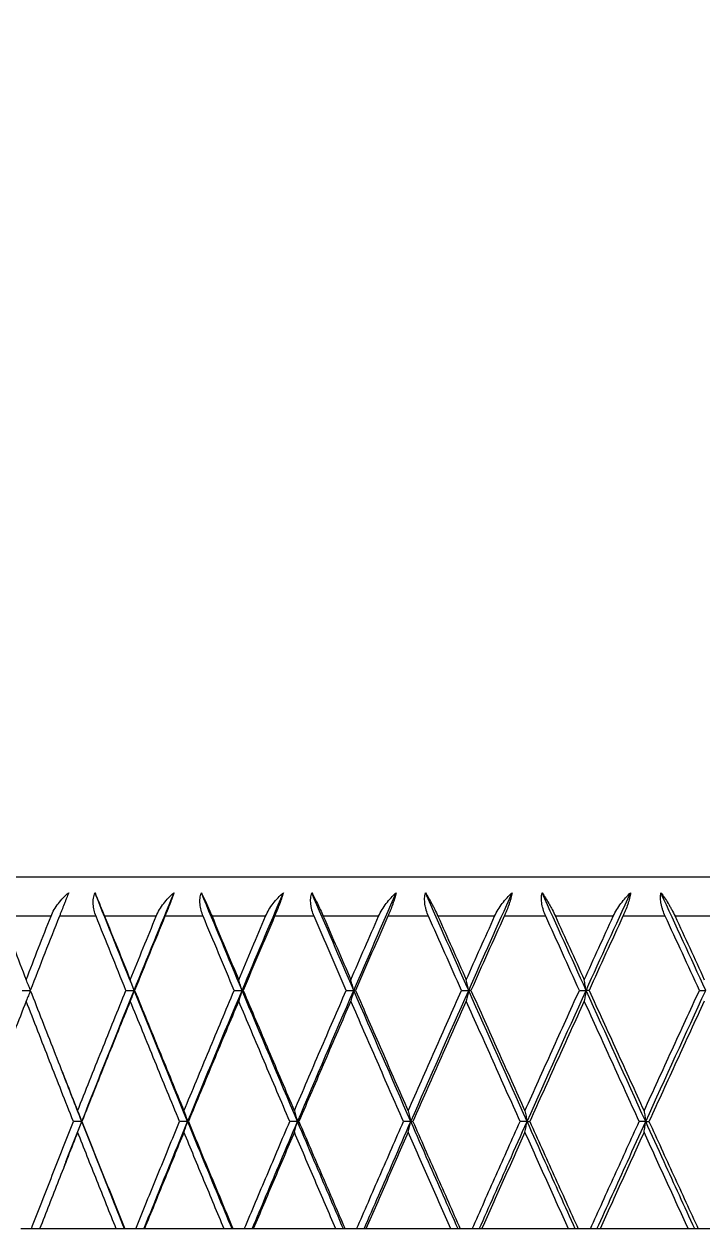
# Model space of a CAD drawing. Extents: x 1661 to 2451, y 0 to 579.
# Drawn here: x 2154.54 to 2163.21, y 273.28 to 288.69 of the extents above; entities that cross this region are included whole.
import ezdxf

# ---------------------------------------------------------------- set-up
doc = ezdxf.new("R2010")
doc.units = 0
doc.header["$LTSCALE"] = 10
doc.header["$MEASUREMENT"] = 0
doc.header["$PDMODE"] = 3
doc.header["$PDSIZE"] = -10
doc.layers.get('0').update_dxf_attribs({"linetype": 'CONTINUOUS'})
doc.layers.get('DEFPOINTS').update_dxf_attribs({"linetype": 'CONTINUOUS'})
doc.layers.add('1', color=7, linetype='CONTINUOUS')
doc.styles.add('Daelim Dimension', font='NanumGothic.ttf')
doc.dimstyles.new('DEFAULT', dxfattribs={"dimscale": 2, "dimtxt": 2, "dimasz": 2, "dimexe": 0, "dimexo": 2, "dimgap": 1, "dimtad": 1, "dimdec": 0, "dimzin": 9, "dimdsep": 46, "dimtxsty": 'Daelim Dimension', "dimcen": 0.5, "dimclrd": 5, "dimclre": 5, "dimclrt": 256, "dimadec": 1, "dimazin": 0, "dimtfac": 1, "dimtdec": 0, "dimtix": 1, "dimtmove": 0, "dimatfit": 3, "dimfxl": 1, "dimtolj": 1, "dimtzin": 1, "dimlwd": 9, "dimlwe": 9, "dimarcsym": 0})

# ---------------------------------------------------------------- blocks, each defined once
blk = doc.blocks.new('*D2')
at = {"color": 5, "lineweight": 9, "ltscale": 0.5, "transparency": 16777216}
for p, q in [((2027.153, 387.94), (2027.153, 224.677)), ((2167.149, 249.972), (2167.149, 224.677)), ((2031.153, 226.677), (2163.149, 226.677))]:
    blk.add_line(p, q, dxfattribs=at)
at = {"color": 5, "ltscale": 0.5, "transparency": 16777216}
for points in [[(2031.153, 227.344), (2031.153, 226.011), (2027.153, 226.677)], [(2163.149, 227.344), (2163.149, 226.011), (2167.149, 226.677)]]:
    blk.add_solid(points, dxfattribs=at)
at = {"layer": 'DEFPOINTS', "color": 0, "ltscale": 0.5, "transparency": 16777216}
for p in [(2027.153, 391.94), (2167.149, 253.972), (2167.149, 226.677)]:
    blk.add_point(p, dxfattribs=at)
at = {"color": 7, "ltscale": 0.5, "transparency": 16777216, "insert": (2097.151, 234.085), "char_height": 10, "attachment_point": 5, "style": 'Daelim Dimension'}
blk.add_mtext('\\A1;140', dxfattribs=at)

msp = doc.modelspace()

# ---------------------------------------------------------------- linework, layer by layer
at = {"layer": '1', "color": 7, "linetype": 'Continuous', "lineweight": 18}
for p, q in [((2189.149, 277.781), (2145.149, 277.781)), ((2154.634, 273.281), (2154.501, 273.281)), ((2155.72, 273.281), (2154.74, 273.281)), ((2155.969, 273.281), (2155.83, 273.281)), ((2157.1, 273.281), (2156.08, 273.281)), ((2157.358, 273.281), (2157.214, 273.281)), ((2158.529, 273.281), (2157.473, 273.281)), ((2158.795, 273.281), (2158.647, 273.281)), ((2160, 273.281), (2158.914, 273.281)), ((2160.273, 273.281), (2160.12, 273.281)), ((2161.505, 273.281), (2160.394, 273.281)), ((2161.784, 273.281), (2161.629, 273.281)), ((2163.038, 273.281), (2161.908, 273.281)), ((2163.321, 273.281), (2163.164, 273.281))]:
    msp.add_line(p, q, dxfattribs=at)
for points, knots in [([(2154.886, 277.281), (2154.897, 277.31), (2154.911, 277.338), (2154.942, 277.392), (2154.96, 277.418), (2154.999, 277.469), (2155.02, 277.493), (2155.064, 277.539), (2155.087, 277.56), (2155.112, 277.581)], [0, 0, 0, 0, 0.25, 0.25, 0.5, 0.5, 0.75, 0.75, 1, 1, 1, 1]), ([(2155.112, 277.581), (2155.103, 277.558), (2155.093, 277.535), (2155.079, 277.498), (2155.074, 277.486), (2155.064, 277.461), (2155.059, 277.448), (2155.044, 277.409), (2155.033, 277.383), (2155.018, 277.345), (2155.013, 277.332), (2155.003, 277.306), (2154.998, 277.293), (2154.993, 277.281)], [0, 0, 0, 0, 0.25, 0.25, 0.375, 0.375, 0.5, 0.5, 0.75, 0.75, 0.875, 0.875, 1, 1, 1, 1]), ([(2155.462, 277.281), (2155.451, 277.306), (2155.443, 277.332), (2155.434, 277.37), (2155.432, 277.383), (2155.428, 277.409), (2155.426, 277.422), (2155.424, 277.461), (2155.425, 277.486), (2155.431, 277.522), (2155.433, 277.534), (2155.44, 277.558), (2155.443, 277.569), (2155.448, 277.581)], [0, 0, 0, 0, 0.25, 0.25, 0.375, 0.375, 0.5, 0.5, 0.75, 0.75, 0.875, 0.875, 1, 1, 1, 1]), ([(2155.448, 277.581), (2155.456, 277.56), (2155.465, 277.539), (2155.484, 277.493), (2155.494, 277.469), (2155.509, 277.432), (2155.515, 277.419), (2155.525, 277.392), (2155.531, 277.379), (2155.548, 277.338), (2155.559, 277.31), (2155.571, 277.281)], [0, 0, 0, 0, 0.25, 0.25, 0.5, 0.5, 0.625, 0.625, 0.75, 0.75, 1, 1, 1, 1]), ([(2156.231, 277.281), (2156.243, 277.31), (2156.257, 277.338), (2156.289, 277.392), (2156.307, 277.418), (2156.346, 277.469), (2156.367, 277.493), (2156.411, 277.539), (2156.434, 277.56), (2156.459, 277.581)], [0, 0, 0, 0, 0.25, 0.25, 0.5, 0.5, 0.75, 0.75, 1, 1, 1, 1]), ([(2156.459, 277.581), (2156.451, 277.558), (2156.442, 277.535), (2156.429, 277.498), (2156.424, 277.486), (2156.415, 277.461), (2156.41, 277.448), (2156.395, 277.409), (2156.385, 277.383), (2156.369, 277.345), (2156.364, 277.332), (2156.354, 277.306), (2156.348, 277.293), (2156.343, 277.281)], [0, 0, 0, 0, 0.25, 0.25, 0.375, 0.375, 0.5, 0.5, 0.75, 0.75, 0.875, 0.875, 1, 1, 1, 1]), ([(2156.831, 277.281), (2156.821, 277.306), (2156.812, 277.332), (2156.802, 277.37), (2156.799, 277.383), (2156.795, 277.409), (2156.793, 277.422), (2156.79, 277.461), (2156.79, 277.486), (2156.794, 277.522), (2156.796, 277.534), (2156.801, 277.558), (2156.805, 277.569), (2156.809, 277.581)], [0, 0, 0, 0, 0.25, 0.25, 0.375, 0.375, 0.5, 0.5, 0.75, 0.75, 0.875, 0.875, 1, 1, 1, 1]), ([(2156.809, 277.581), (2156.819, 277.56), (2156.829, 277.539), (2156.851, 277.493), (2156.862, 277.469), (2156.879, 277.432), (2156.885, 277.419), (2156.897, 277.392), (2156.903, 277.379), (2156.92, 277.338), (2156.933, 277.31), (2156.945, 277.281)], [0, 0, 0, 0, 0.25, 0.25, 0.5, 0.5, 0.625, 0.625, 0.75, 0.75, 1, 1, 1, 1]), ([(2157.63, 277.281), (2157.643, 277.31), (2157.657, 277.338), (2157.69, 277.392), (2157.707, 277.418), (2157.746, 277.469), (2157.767, 277.493), (2157.811, 277.539), (2157.834, 277.56), (2157.858, 277.581)], [0, 0, 0, 0, 0.25, 0.25, 0.5, 0.5, 0.75, 0.75, 1, 1, 1, 1]), ([(2157.858, 277.581), (2157.851, 277.558), (2157.843, 277.535), (2157.831, 277.498), (2157.827, 277.486), (2157.818, 277.461), (2157.813, 277.448), (2157.798, 277.409), (2157.788, 277.383), (2157.773, 277.345), (2157.767, 277.332), (2157.757, 277.306), (2157.751, 277.293), (2157.746, 277.281)], [0, 0, 0, 0, 0.25, 0.25, 0.375, 0.375, 0.5, 0.5, 0.75, 0.75, 0.875, 0.875, 1, 1, 1, 1]), ([(2158.251, 277.281), (2158.24, 277.306), (2158.231, 277.332), (2158.22, 277.37), (2158.217, 277.383), (2158.212, 277.409), (2158.21, 277.422), (2158.206, 277.461), (2158.205, 277.486), (2158.208, 277.522), (2158.209, 277.534), (2158.214, 277.558), (2158.217, 277.569), (2158.22, 277.581)], [0, 0, 0, 0, 0.25, 0.25, 0.375, 0.375, 0.5, 0.5, 0.75, 0.75, 0.875, 0.875, 1, 1, 1, 1]), ([(2158.22, 277.581), (2158.232, 277.56), (2158.244, 277.539), (2158.268, 277.493), (2158.28, 277.469), (2158.299, 277.432), (2158.305, 277.419), (2158.318, 277.392), (2158.324, 277.379), (2158.343, 277.338), (2158.356, 277.31), (2158.368, 277.281)], [0, 0, 0, 0, 0.25, 0.25, 0.5, 0.5, 0.625, 0.625, 0.75, 0.75, 1, 1, 1, 1]), ([(2159.076, 277.281), (2159.088, 277.31), (2159.103, 277.338), (2159.136, 277.392), (2159.154, 277.418), (2159.193, 277.469), (2159.213, 277.493), (2159.256, 277.539), (2159.279, 277.56), (2159.302, 277.581)], [0, 0, 0, 0, 0.25, 0.25, 0.5, 0.5, 0.75, 0.75, 1, 1, 1, 1]), ([(2159.302, 277.581), (2159.297, 277.558), (2159.29, 277.535), (2159.278, 277.498), (2159.274, 277.486), (2159.266, 277.461), (2159.261, 277.448), (2159.247, 277.409), (2159.238, 277.383), (2159.222, 277.345), (2159.217, 277.332), (2159.206, 277.306), (2159.2, 277.293), (2159.195, 277.281)], [0, 0, 0, 0, 0.25, 0.25, 0.375, 0.375, 0.5, 0.5, 0.75, 0.75, 0.875, 0.875, 1, 1, 1, 1]), ([(2159.714, 277.281), (2159.703, 277.306), (2159.694, 277.332), (2159.682, 277.37), (2159.679, 277.383), (2159.673, 277.409), (2159.671, 277.422), (2159.665, 277.461), (2159.664, 277.486), (2159.665, 277.522), (2159.666, 277.534), (2159.67, 277.558), (2159.672, 277.569), (2159.675, 277.581)], [0, 0, 0, 0, 0.25, 0.25, 0.375, 0.375, 0.5, 0.5, 0.75, 0.75, 0.875, 0.875, 1, 1, 1, 1]), ([(2159.675, 277.581), (2159.688, 277.56), (2159.701, 277.539), (2159.728, 277.493), (2159.741, 277.469), (2159.761, 277.432), (2159.768, 277.419), (2159.782, 277.392), (2159.789, 277.379), (2159.809, 277.338), (2159.822, 277.31), (2159.835, 277.281)], [0, 0, 0, 0, 0.25, 0.25, 0.5, 0.5, 0.625, 0.625, 0.75, 0.75, 1, 1, 1, 1]), ([(2160.56, 277.281), (2160.573, 277.31), (2160.588, 277.338), (2160.621, 277.392), (2160.639, 277.418), (2160.677, 277.469), (2160.698, 277.493), (2160.74, 277.539), (2160.762, 277.56), (2160.785, 277.581)], [0, 0, 0, 0, 0.25, 0.25, 0.5, 0.5, 0.75, 0.75, 1, 1, 1, 1]), ([(2160.785, 277.581), (2160.78, 277.558), (2160.775, 277.535), (2160.764, 277.498), (2160.761, 277.486), (2160.753, 277.461), (2160.748, 277.448), (2160.735, 277.409), (2160.725, 277.383), (2160.71, 277.345), (2160.705, 277.332), (2160.694, 277.306), (2160.688, 277.293), (2160.682, 277.281)], [0, 0, 0, 0, 0.25, 0.25, 0.375, 0.375, 0.5, 0.5, 0.75, 0.75, 0.875, 0.875, 1, 1, 1, 1]), ([(2161.214, 277.281), (2161.202, 277.306), (2161.192, 277.332), (2161.18, 277.37), (2161.177, 277.383), (2161.17, 277.409), (2161.168, 277.422), (2161.161, 277.461), (2161.159, 277.486), (2161.159, 277.522), (2161.16, 277.534), (2161.162, 277.558), (2161.164, 277.569), (2161.166, 277.581)], [0, 0, 0, 0, 0.25, 0.25, 0.375, 0.375, 0.5, 0.5, 0.75, 0.75, 0.875, 0.875, 1, 1, 1, 1]), ([(2161.166, 277.581), (2161.181, 277.56), (2161.195, 277.539), (2161.224, 277.493), (2161.239, 277.469), (2161.26, 277.432), (2161.267, 277.419), (2161.282, 277.392), (2161.289, 277.379), (2161.31, 277.338), (2161.324, 277.31), (2161.337, 277.281)], [0, 0, 0, 0, 0.25, 0.25, 0.5, 0.5, 0.625, 0.625, 0.75, 0.75, 1, 1, 1, 1]), ([(2162.077, 277.281), (2162.09, 277.31), (2162.105, 277.338), (2162.138, 277.392), (2162.156, 277.418), (2162.194, 277.469), (2162.214, 277.493), (2162.255, 277.539), (2162.276, 277.56), (2162.299, 277.581)], [0, 0, 0, 0, 0.25, 0.25, 0.5, 0.5, 0.75, 0.75, 1, 1, 1, 1]), ([(2162.299, 277.581), (2162.295, 277.558), (2162.29, 277.535), (2162.281, 277.498), (2162.278, 277.486), (2162.271, 277.461), (2162.267, 277.448), (2162.254, 277.409), (2162.245, 277.383), (2162.229, 277.345), (2162.224, 277.332), (2162.213, 277.306), (2162.207, 277.293), (2162.201, 277.281)], [0, 0, 0, 0, 0.25, 0.25, 0.375, 0.375, 0.5, 0.5, 0.75, 0.75, 0.875, 0.875, 1, 1, 1, 1]), ([(2162.742, 277.281), (2162.731, 277.306), (2162.72, 277.332), (2162.707, 277.37), (2162.704, 277.383), (2162.697, 277.409), (2162.694, 277.422), (2162.686, 277.461), (2162.683, 277.486), (2162.682, 277.522), (2162.682, 277.534), (2162.683, 277.558), (2162.685, 277.569), (2162.686, 277.581)], [0, 0, 0, 0, 0.25, 0.25, 0.375, 0.375, 0.5, 0.5, 0.75, 0.75, 0.875, 0.875, 1, 1, 1, 1]), ([(2162.686, 277.581), (2162.702, 277.56), (2162.718, 277.539), (2162.749, 277.493), (2162.765, 277.469), (2162.788, 277.432), (2162.795, 277.419), (2162.81, 277.392), (2162.818, 277.379), (2162.84, 277.338), (2162.854, 277.31), (2162.867, 277.281)], [0, 0, 0, 0, 0.25, 0.25, 0.5, 0.5, 0.625, 0.625, 0.75, 0.75, 1, 1, 1, 1]), ([(2154.622, 276.336), (2154.613, 276.357), (2154.595, 276.402), (2154.577, 276.445), (2154.568, 276.468)], [0, 0, 0, 0, 0.485679, 1, 1, 1, 1]), ([(2154.515, 276.332), (2154.533, 276.332), (2154.568, 276.332), (2154.603, 276.332), (2154.621, 276.332)], [0, 0, 0, 0, 0.514369, 1, 1, 1, 1]), ([(2154.622, 276.328), (2154.613, 276.307), (2154.595, 276.263), (2154.577, 276.219), (2154.568, 276.196)], [0, 0, 0, 0, 0.485689, 1, 1, 1, 1]), ([(2155.064, 274.106), (2155.068, 274.118), (2155.14, 274.301), (2155.212, 274.483), (2155.279, 274.654)], [0, 0, 0, 0, 0.061905, 1, 1, 1, 1]), ([(2155.826, 273.281), (2155.711, 273.567), (2155.528, 274.025), (2155.347, 274.483), (2155.279, 274.654)], [0, 0, 0, 0, 0.625671, 1, 1, 1, 1]), ([(2156.074, 273.281), (2156.189, 273.567), (2156.375, 274.025), (2156.563, 274.483), (2156.633, 274.654)], [0, 0, 0, 0, 0.625671, 1, 1, 1, 1]), ([(2157.202, 273.281), (2157.082, 273.567), (2156.892, 274.025), (2156.704, 274.483), (2156.633, 274.654)], [0, 0, 0, 0, 0.625671, 1, 1, 1, 1]), ([(2157.459, 273.281), (2157.579, 273.567), (2157.772, 274.025), (2157.966, 274.483), (2158.039, 274.654)], [0, 0, 0, 0, 0.625671, 1, 1, 1, 1]), ([(2158.626, 273.281), (2158.503, 273.567), (2158.306, 274.025), (2158.111, 274.483), (2158.039, 274.654)], [0, 0, 0, 0, 0.625671, 1, 1, 1, 1]), ([(2158.891, 273.281), (2159.015, 273.567), (2159.214, 274.025), (2159.413, 274.483), (2159.488, 274.654)], [0, 0, 0, 0, 0.625671, 1, 1, 1, 1]), ([(2160.092, 273.281), (2159.965, 273.567), (2159.764, 274.025), (2159.563, 274.483), (2159.488, 274.654)], [0, 0, 0, 0, 0.625671, 1, 1, 1, 1]), ([(2160.364, 273.281), (2160.491, 273.567), (2160.694, 274.025), (2160.899, 274.483), (2160.975, 274.654)], [0, 0, 0, 0, 0.625671, 1, 1, 1, 1]), ([(2161.592, 273.281), (2161.463, 273.567), (2161.257, 274.025), (2161.052, 274.483), (2160.975, 274.654)], [0, 0, 0, 0, 0.625671, 1, 1, 1, 1]), ([(2161.869, 273.281), (2161.999, 273.567), (2162.206, 274.025), (2162.414, 274.483), (2162.492, 274.654)], [0, 0, 0, 0, 0.625671, 1, 1, 1, 1]), ([(2163.119, 273.281), (2162.988, 273.567), (2162.779, 274.025), (2162.57, 274.483), (2162.492, 274.654)], [0, 0, 0, 0, 0.625671, 1, 1, 1, 1])]:
    msp.add_open_spline(points, degree=3, knots=knots, dxfattribs=at)
for points, degree in [([(2155.949, 276.332), (2155.781, 276.749), (2155.614, 277.165), (2155.448, 277.581)], 3), ([(2155.949, 276.332), (2156.118, 276.749), (2156.288, 277.165), (2156.459, 277.581)], 3), ([(2157.33, 276.332), (2157.155, 276.749), (2156.981, 277.165), (2156.809, 277.581)], 3), ([(2157.33, 276.332), (2157.505, 276.749), (2157.681, 277.165), (2157.858, 277.581)], 3), ([(2158.758, 276.332), (2158.578, 276.749), (2158.398, 277.165), (2158.22, 277.581)], 3), ([(2158.758, 276.332), (2158.939, 276.749), (2159.12, 277.165), (2159.302, 277.581)], 3), ([(2160.228, 276.332), (2160.042, 276.749), (2159.858, 277.165), (2159.675, 277.581)], 3), ([(2160.228, 276.332), (2160.413, 276.749), (2160.598, 277.165), (2160.785, 277.581)], 3), ([(2161.73, 276.332), (2161.542, 276.749), (2161.354, 277.165), (2161.166, 277.581)], 3), ([(2161.73, 276.332), (2161.919, 276.749), (2162.109, 277.165), (2162.299, 277.581)], 3), ([(2163.26, 276.332), (2163.068, 276.749), (2162.877, 277.165), (2162.686, 277.581)], 3), ([(2154.253, 277.281), (2154.305, 277.145), (2154.41, 276.875), (2154.515, 276.604), (2154.568, 276.468)], 3), ([(2154.568, 276.468), (2154.62, 276.604), (2154.726, 276.875), (2154.832, 277.145), (2154.886, 277.281)], 3), ([(2154.993, 277.281), (2154.93, 277.123), (2154.806, 276.807), (2154.682, 276.49), (2154.621, 276.332)], 3), ([(2155.844, 276.332), (2155.78, 276.49), (2155.652, 276.807), (2155.525, 277.123), (2155.462, 277.281)], 3), ([(2155.571, 277.281), (2155.625, 277.145), (2155.735, 276.875), (2155.844, 276.604), (2155.899, 276.468)], 3), ([(2155.899, 276.468), (2155.955, 276.604), (2156.065, 276.875), (2156.176, 277.145), (2156.231, 277.281)], 3), ([(2156.343, 277.281), (2156.278, 277.123), (2156.148, 276.807), (2156.019, 276.49), (2155.955, 276.332)], 3), ([(2157.229, 276.332), (2157.162, 276.49), (2157.029, 276.807), (2156.897, 277.123), (2156.831, 277.281)], 3), ([(2156.945, 277.281), (2157.001, 277.145), (2157.115, 276.875), (2157.229, 276.604), (2157.286, 276.468)], 3), ([(2157.286, 276.468), (2157.343, 276.604), (2157.458, 276.875), (2157.573, 277.145), (2157.63, 277.281)], 3), ([(2157.746, 277.281), (2157.679, 277.123), (2157.544, 276.807), (2157.41, 276.49), (2157.343, 276.332)], 3), ([(2158.662, 276.332), (2158.593, 276.49), (2158.456, 276.807), (2158.319, 277.123), (2158.251, 277.281)], 3), ([(2158.368, 277.281), (2158.427, 277.145), (2158.544, 276.875), (2158.662, 276.604), (2158.721, 276.468)], 3), ([(2158.721, 276.468), (2158.78, 276.604), (2158.898, 276.875), (2159.016, 277.145), (2159.076, 277.281)], 3), ([(2159.195, 277.281), (2159.125, 277.123), (2158.987, 276.807), (2158.849, 276.49), (2158.78, 276.332)], 3), ([(2160.136, 276.332), (2160.066, 276.49), (2159.925, 276.807), (2159.784, 277.123), (2159.714, 277.281)], 3), ([(2159.835, 277.281), (2159.895, 277.145), (2160.015, 276.875), (2160.136, 276.604), (2160.197, 276.468)], 3), ([(2160.197, 276.468), (2160.257, 276.604), (2160.378, 276.875), (2160.5, 277.145), (2160.56, 277.281)], 3), ([(2160.682, 277.281), (2160.611, 277.123), (2160.469, 276.807), (2160.328, 276.49), (2160.257, 276.332)], 3), ([(2161.644, 276.332), (2161.572, 276.49), (2161.429, 276.807), (2161.285, 277.123), (2161.214, 277.281)], 3), ([(2161.337, 277.281), (2161.398, 277.145), (2161.521, 276.875), (2161.645, 276.604), (2161.706, 276.468)], 3), ([(2161.706, 276.468), (2161.768, 276.604), (2161.891, 276.875), (2162.015, 277.145), (2162.077, 277.281)], 3), ([(2162.201, 277.281), (2162.129, 277.123), (2161.984, 276.807), (2161.84, 276.49), (2161.768, 276.332)], 3), ([(2163.18, 276.332), (2163.107, 276.49), (2162.961, 276.807), (2162.815, 277.123), (2162.742, 277.281)], 3), ([(2162.867, 277.281), (2162.93, 277.145), (2163.055, 276.875), (2163.18, 276.604), (2163.242, 276.468)], 3), ([(2155.949, 276.332), (2155.941, 276.355), (2155.925, 276.4), (2155.908, 276.445), (2155.899, 276.468)], 3), ([(2157.33, 276.332), (2157.323, 276.355), (2157.308, 276.4), (2157.293, 276.445), (2157.286, 276.468)], 3), ([(2158.758, 276.332), (2158.752, 276.355), (2158.74, 276.4), (2158.727, 276.445), (2158.721, 276.468)], 3), ([(2160.228, 276.332), (2160.222, 276.355), (2160.212, 276.4), (2160.202, 276.445), (2160.197, 276.468)], 3), ([(2161.73, 276.332), (2161.726, 276.355), (2161.718, 276.4), (2161.71, 276.445), (2161.706, 276.468)], 3), ([(2154.568, 276.196), (2154.468, 275.94), (2154.27, 275.426), (2154.073, 274.912), (2153.976, 274.654)], 3), ([(2155.172, 274.654), (2155.07, 274.912), (2154.868, 275.426), (2154.667, 275.94), (2154.568, 276.196)], 3), ([(2154.621, 276.332), (2154.72, 276.076), (2154.921, 275.562), (2155.124, 275.048), (2155.226, 274.791)], 3), ([(2155.226, 274.791), (2155.328, 275.048), (2155.533, 275.562), (2155.74, 276.076), (2155.844, 276.332)], 3), ([(2155.279, 274.654), (2155.5, 275.214), (2155.724, 275.774), (2155.949, 276.332)], 3), ([(2155.899, 276.196), (2155.795, 275.94), (2155.588, 275.426), (2155.383, 274.912), (2155.28, 274.654)], 3), ([(2155.844, 276.332), (2155.862, 276.332), (2155.897, 276.332), (2155.932, 276.332), (2155.949, 276.332)], 3), ([(2155.949, 276.332), (2155.941, 276.31), (2155.925, 276.264), (2155.908, 276.219), (2155.899, 276.196)], 3), ([(2156.53, 274.654), (2156.424, 274.912), (2156.213, 275.426), (2156.004, 275.94), (2155.899, 276.196)], 3), ([(2155.955, 276.332), (2155.954, 276.332), (2155.952, 276.332), (2155.95, 276.332), (2155.949, 276.332)], 3), ([(2156.633, 274.654), (2156.403, 275.214), (2156.175, 275.774), (2155.949, 276.332)], 3), ([(2155.955, 276.332), (2156.059, 276.076), (2156.269, 275.562), (2156.48, 275.048), (2156.586, 274.791)], 3), ([(2156.586, 274.791), (2156.693, 275.048), (2156.906, 275.562), (2157.121, 276.076), (2157.229, 276.332)], 3), ([(2156.633, 274.654), (2156.863, 275.214), (2157.096, 275.774), (2157.33, 276.332)], 3), ([(2157.286, 276.196), (2157.178, 275.94), (2156.963, 275.426), (2156.749, 274.912), (2156.643, 274.654)], 3), ([(2157.229, 276.332), (2157.246, 276.332), (2157.279, 276.332), (2157.313, 276.332), (2157.33, 276.332)], 3), ([(2157.33, 276.332), (2157.323, 276.31), (2157.308, 276.264), (2157.293, 276.219), (2157.286, 276.196)], 3), ([(2157.94, 274.654), (2157.83, 274.912), (2157.611, 275.426), (2157.394, 275.94), (2157.286, 276.196)], 3), ([(2157.343, 276.332), (2157.341, 276.332), (2157.337, 276.332), (2157.332, 276.332), (2157.33, 276.332)], 3), ([(2158.039, 274.654), (2157.8, 275.214), (2157.564, 275.774), (2157.33, 276.332)], 3), ([(2157.343, 276.332), (2157.452, 276.076), (2157.669, 275.562), (2157.888, 275.048), (2157.998, 274.791)], 3), ([(2157.998, 274.791), (2158.108, 275.048), (2158.328, 275.562), (2158.55, 276.076), (2158.662, 276.332)], 3), ([(2158.039, 274.654), (2158.277, 275.214), (2158.517, 275.774), (2158.758, 276.332)], 3), ([(2158.721, 276.196), (2158.609, 275.94), (2158.387, 275.426), (2158.166, 274.912), (2158.056, 274.654)], 3), ([(2158.662, 276.332), (2158.678, 276.332), (2158.71, 276.332), (2158.742, 276.332), (2158.758, 276.332)], 3), ([(2158.758, 276.332), (2158.752, 276.31), (2158.74, 276.264), (2158.727, 276.219), (2158.721, 276.196)], 3), ([(2159.394, 274.654), (2159.281, 274.912), (2159.056, 275.426), (2158.832, 275.94), (2158.721, 276.196)], 3), ([(2158.78, 276.332), (2158.776, 276.332), (2158.769, 276.332), (2158.762, 276.332), (2158.758, 276.332)], 3), ([(2159.488, 274.654), (2159.243, 275.214), (2159, 275.774), (2158.758, 276.332)], 3), ([(2158.78, 276.332), (2158.892, 276.076), (2159.115, 275.563), (2159.341, 275.048), (2159.454, 274.791)], 3), ([(2159.454, 274.791), (2159.567, 275.048), (2159.794, 275.562), (2160.022, 276.076), (2160.136, 276.332)], 3), ([(2159.488, 274.654), (2159.733, 275.214), (2159.98, 275.774), (2160.228, 276.332)], 3), ([(2160.197, 276.196), (2160.082, 275.94), (2159.854, 275.426), (2159.627, 274.912), (2159.514, 274.654)], 3), ([(2160.136, 276.332), (2160.151, 276.332), (2160.182, 276.332), (2160.212, 276.332), (2160.228, 276.332)], 3), ([(2160.228, 276.332), (2160.222, 276.31), (2160.212, 276.264), (2160.202, 276.219), (2160.197, 276.196)], 3), ([(2160.886, 274.654), (2160.771, 274.912), (2160.54, 275.426), (2160.311, 275.94), (2160.197, 276.196)], 3), ([(2160.257, 276.332), (2160.252, 276.332), (2160.242, 276.332), (2160.232, 276.332), (2160.228, 276.332)], 3), ([(2160.975, 274.654), (2160.725, 275.214), (2160.475, 275.774), (2160.228, 276.332)], 3), ([(2160.257, 276.332), (2160.372, 276.076), (2160.601, 275.562), (2160.832, 275.048), (2160.948, 274.791)], 3), ([(2160.948, 274.791), (2161.063, 275.048), (2161.295, 275.562), (2161.528, 276.076), (2161.644, 276.332)], 3), ([(2160.975, 274.654), (2161.226, 275.214), (2161.478, 275.774), (2161.73, 276.332)], 3), ([(2161.706, 276.196), (2161.59, 275.94), (2161.357, 275.426), (2161.125, 274.912), (2161.009, 274.654)], 3), ([(2161.644, 276.332), (2161.659, 276.332), (2161.687, 276.332), (2161.716, 276.332), (2161.73, 276.332)], 3), ([(2161.73, 276.332), (2161.726, 276.31), (2161.718, 276.264), (2161.71, 276.219), (2161.706, 276.196)], 3), ([(2162.409, 274.654), (2162.292, 274.912), (2162.057, 275.426), (2161.823, 275.94), (2161.706, 276.196)], 3), ([(2161.768, 276.332), (2161.762, 276.332), (2161.749, 276.332), (2161.737, 276.332), (2161.73, 276.332)], 3), ([(2162.492, 274.654), (2162.237, 275.214), (2161.983, 275.774), (2161.73, 276.332)], 3), ([(2161.768, 276.332), (2161.885, 276.076), (2162.119, 275.562), (2162.354, 275.048), (2162.471, 274.791)], 3), ([(2162.471, 274.791), (2162.589, 275.048), (2162.825, 275.562), (2163.061, 276.076), (2163.18, 276.332)], 3), ([(2162.492, 274.654), (2162.747, 275.214), (2163.003, 275.774), (2163.26, 276.332)], 3), ([(2163.242, 276.196), (2163.124, 275.94), (2162.887, 275.426), (2162.652, 274.912), (2162.534, 274.654)], 3), ([(2163.18, 276.332), (2163.193, 276.332), (2163.22, 276.332), (2163.246, 276.332), (2163.26, 276.332)], 3), ([(2155.279, 274.654), (2155.197, 274.863), (2155.115, 275.072), (2155.033, 275.281)], 3), ([(2154.634, 273.281), (2154.723, 273.51), (2154.902, 273.968), (2155.082, 274.426), (2155.172, 274.654)], 3), ([(2155.279, 274.654), (2155.261, 274.654), (2155.226, 274.654), (2155.19, 274.654), (2155.172, 274.654)], 3), ([(2155.226, 274.791), (2155.235, 274.768), (2155.253, 274.723), (2155.27, 274.677), (2155.279, 274.654)], 3), ([(2155.226, 274.518), (2155.235, 274.541), (2155.253, 274.586), (2155.27, 274.632), (2155.279, 274.654)], 3), ([(2155.279, 274.654), (2155.279, 274.654), (2155.28, 274.654), (2155.28, 274.654), (2155.28, 274.654)], 3), ([(2155.28, 274.654), (2155.371, 274.426), (2155.554, 273.968), (2155.738, 273.51), (2155.83, 273.281)], 3), ([(2155.969, 273.281), (2156.062, 273.51), (2156.248, 273.968), (2156.436, 274.426), (2156.53, 274.654)], 3), ([(2156.633, 274.654), (2156.616, 274.654), (2156.582, 274.654), (2156.547, 274.654), (2156.53, 274.654)], 3), ([(2156.586, 274.791), (2156.594, 274.768), (2156.61, 274.723), (2156.626, 274.677), (2156.633, 274.654)], 3), ([(2156.586, 274.518), (2156.594, 274.541), (2156.61, 274.586), (2156.626, 274.632), (2156.633, 274.654)], 3), ([(2156.633, 274.654), (2156.635, 274.654), (2156.638, 274.654), (2156.641, 274.654), (2156.643, 274.654)], 3), ([(2156.643, 274.654), (2156.737, 274.426), (2156.927, 273.968), (2157.118, 273.51), (2157.214, 273.281)], 3), ([(2157.358, 273.281), (2157.455, 273.51), (2157.648, 273.968), (2157.842, 274.426), (2157.94, 274.654)], 3), ([(2158.039, 274.654), (2158.022, 274.654), (2157.989, 274.654), (2157.956, 274.654), (2157.94, 274.654)], 3), ([(2157.998, 274.791), (2158.005, 274.768), (2158.018, 274.723), (2158.032, 274.677), (2158.039, 274.654)], 3), ([(2157.998, 274.518), (2158.005, 274.541), (2158.018, 274.586), (2158.032, 274.632), (2158.039, 274.654)], 3), ([(2158.039, 274.654), (2158.042, 274.654), (2158.047, 274.654), (2158.053, 274.654), (2158.056, 274.654)], 3), ([(2158.056, 274.654), (2158.154, 274.426), (2158.35, 273.968), (2158.548, 273.51), (2158.647, 273.281)], 3), ([(2158.795, 273.281), (2158.895, 273.51), (2159.094, 273.968), (2159.294, 274.426), (2159.394, 274.654)], 3), ([(2159.488, 274.654), (2159.473, 274.654), (2159.441, 274.654), (2159.41, 274.654), (2159.394, 274.654)], 3), ([(2159.454, 274.791), (2159.46, 274.768), (2159.471, 274.723), (2159.483, 274.677), (2159.488, 274.654)], 3), ([(2159.454, 274.518), (2159.46, 274.541), (2159.471, 274.586), (2159.483, 274.632), (2159.488, 274.654)], 3), ([(2159.488, 274.654), (2159.493, 274.654), (2159.501, 274.654), (2159.51, 274.654), (2159.514, 274.654)], 3), ([(2159.514, 274.654), (2159.614, 274.426), (2159.816, 273.968), (2160.019, 273.51), (2160.12, 273.281)], 3), ([(2160.273, 273.281), (2160.375, 273.51), (2160.579, 273.968), (2160.784, 274.426), (2160.886, 274.654)], 3), ([(2160.975, 274.654), (2160.96, 274.654), (2160.931, 274.654), (2160.901, 274.654), (2160.886, 274.654)], 3), ([(2160.948, 274.791), (2160.952, 274.768), (2160.961, 274.723), (2160.971, 274.677), (2160.975, 274.654)], 3), ([(2160.948, 274.518), (2160.952, 274.541), (2160.961, 274.586), (2160.971, 274.632), (2160.975, 274.654)], 3), ([(2160.975, 274.654), (2160.981, 274.654), (2160.992, 274.654), (2161.003, 274.654), (2161.009, 274.654)], 3), ([(2161.009, 274.654), (2161.112, 274.426), (2161.318, 273.968), (2161.525, 273.51), (2161.629, 273.281)], 3), ([(2161.784, 273.281), (2161.888, 273.51), (2162.096, 273.968), (2162.305, 274.426), (2162.409, 274.654)], 3), ([(2162.492, 274.654), (2162.478, 274.654), (2162.451, 274.654), (2162.423, 274.654), (2162.409, 274.654)], 3), ([(2162.471, 274.791), (2162.475, 274.768), (2162.482, 274.723), (2162.489, 274.677), (2162.492, 274.654)], 3), ([(2162.471, 274.518), (2162.475, 274.541), (2162.482, 274.586), (2162.489, 274.632), (2162.492, 274.654)], 3), ([(2162.492, 274.654), (2162.499, 274.654), (2162.513, 274.654), (2162.527, 274.654), (2162.534, 274.654)], 3), ([(2162.534, 274.654), (2162.638, 274.426), (2162.848, 273.968), (2163.058, 273.51), (2163.164, 273.281)], 3), ([(2155.226, 274.518), (2155.145, 274.312), (2154.982, 273.9), (2154.821, 273.487), (2154.74, 273.281)], 3), ([(2155.72, 273.281), (2155.637, 273.487), (2155.472, 273.9), (2155.308, 274.312), (2155.226, 274.518)], 3), ([(2156.586, 274.518), (2156.501, 274.312), (2156.332, 273.9), (2156.164, 273.487), (2156.08, 273.281)], 3), ([(2157.1, 273.281), (2157.014, 273.487), (2156.842, 273.9), (2156.671, 274.312), (2156.586, 274.518)], 3), ([(2157.998, 274.518), (2157.91, 274.312), (2157.735, 273.9), (2157.56, 273.487), (2157.473, 273.281)], 3), ([(2158.529, 273.281), (2158.44, 273.487), (2158.262, 273.9), (2158.086, 274.312), (2157.998, 274.518)], 3), ([(2159.454, 274.518), (2159.364, 274.312), (2159.183, 273.9), (2159.003, 273.487), (2158.914, 273.281)], 3), ([(2160, 273.281), (2159.908, 273.487), (2159.726, 273.9), (2159.545, 274.312), (2159.454, 274.518)], 3), ([(2160.948, 274.518), (2160.855, 274.312), (2160.67, 273.9), (2160.486, 273.487), (2160.394, 273.281)], 3), ([(2161.505, 273.281), (2161.412, 273.487), (2161.226, 273.9), (2161.04, 274.312), (2160.948, 274.518)], 3), ([(2162.471, 274.518), (2162.377, 274.312), (2162.189, 273.9), (2162.002, 273.487), (2161.908, 273.281)], 3), ([(2163.038, 273.281), (2162.943, 273.487), (2162.754, 273.9), (2162.566, 274.312), (2162.471, 274.518)], 3), ([(2155.064, 274.107), (2155.049, 274.07)], 1), ([(2154.743, 273.281), (2154.724, 273.281), (2154.688, 273.281), (2154.652, 273.281), (2154.634, 273.281)], 3), ([(2155.826, 273.281), (2155.808, 273.281), (2155.773, 273.281), (2155.738, 273.281), (2155.72, 273.281)], 3), ([(2155.83, 273.281), (2155.829, 273.281), (2155.828, 273.281), (2155.826, 273.281), (2155.826, 273.281)], 3), ([(2156.074, 273.281), (2156.056, 273.281), (2156.021, 273.281), (2155.986, 273.281), (2155.969, 273.281)], 3), ([(2156.08, 273.281), (2156.079, 273.281), (2156.077, 273.281), (2156.075, 273.281), (2156.074, 273.281)], 3), ([(2157.202, 273.281), (2157.185, 273.281), (2157.151, 273.281), (2157.117, 273.281), (2157.1, 273.281)], 3), ([(2157.214, 273.281), (2157.212, 273.281), (2157.208, 273.281), (2157.204, 273.281), (2157.202, 273.281)], 3), ([(2157.459, 273.281), (2157.442, 273.281), (2157.409, 273.281), (2157.375, 273.281), (2157.358, 273.281)], 3), ([(2157.473, 273.281), (2157.471, 273.281), (2157.466, 273.281), (2157.461, 273.281), (2157.459, 273.281)], 3), ([(2158.626, 273.281), (2158.61, 273.281), (2158.577, 273.281), (2158.545, 273.281), (2158.529, 273.281)], 3), ([(2158.647, 273.281), (2158.643, 273.281), (2158.636, 273.281), (2158.629, 273.281), (2158.626, 273.281)], 3), ([(2158.891, 273.281), (2158.875, 273.281), (2158.843, 273.281), (2158.811, 273.281), (2158.795, 273.281)], 3), ([(2158.914, 273.281), (2158.91, 273.281), (2158.902, 273.281), (2158.895, 273.281), (2158.891, 273.281)], 3), ([(2160.092, 273.281), (2160.076, 273.281), (2160.046, 273.281), (2160.015, 273.281), (2160, 273.281)], 3), ([(2160.12, 273.281), (2160.116, 273.281), (2160.106, 273.281), (2160.096, 273.281), (2160.092, 273.281)], 3), ([(2160.364, 273.281), (2160.349, 273.281), (2160.318, 273.281), (2160.288, 273.281), (2160.273, 273.281)], 3), ([(2160.394, 273.281), (2160.389, 273.281), (2160.379, 273.281), (2160.369, 273.281), (2160.364, 273.281)], 3), ([(2161.592, 273.281), (2161.577, 273.281), (2161.548, 273.281), (2161.52, 273.281), (2161.505, 273.281)], 3), ([(2161.629, 273.281), (2161.622, 273.281), (2161.61, 273.281), (2161.598, 273.281), (2161.592, 273.281)], 3), ([(2161.869, 273.281), (2161.855, 273.281), (2161.827, 273.281), (2161.798, 273.281), (2161.784, 273.281)], 3), ([(2161.908, 273.281), (2161.901, 273.281), (2161.889, 273.281), (2161.876, 273.281), (2161.869, 273.281)], 3), ([(2163.119, 273.281), (2163.105, 273.281), (2163.079, 273.281), (2163.052, 273.281), (2163.038, 273.281)], 3), ([(2163.164, 273.281), (2163.156, 273.281), (2163.141, 273.281), (2163.126, 273.281), (2163.119, 273.281)], 3)]:
    msp.add_open_spline(points, degree=degree, dxfattribs=at)
at = {"layer": '1', "color": 7, "linetype": 'Continuous', "lineweight": 13}
for points, weights in [([(2154.886, 277.281), (2154.566, 277.281), (2154.253, 277.281)], [1, 0.999856305361, 1]), ([(2155.462, 277.281), (2155.225, 277.281), (2154.993, 277.281)], [1, 0.9999245188, 1]), ([(2156.231, 277.281), (2155.898, 277.281), (2155.571, 277.281)], [1, 0.999856305361, 1]), ([(2156.831, 277.281), (2156.586, 277.281), (2156.343, 277.281)], [1, 0.9999245188, 1]), ([(2157.63, 277.281), (2157.285, 277.281), (2156.945, 277.281)], [1, 0.999856305361, 1]), ([(2158.251, 277.281), (2157.997, 277.281), (2157.746, 277.281)], [1, 0.9999245188, 1]), ([(2159.076, 277.281), (2158.72, 277.281), (2158.368, 277.281)], [1, 0.999856305361, 1]), ([(2159.714, 277.281), (2159.453, 277.281), (2159.195, 277.281)], [1, 0.9999245188, 1]), ([(2160.56, 277.281), (2160.196, 277.281), (2159.835, 277.281)], [1, 0.999856305361, 1]), ([(2161.214, 277.281), (2160.947, 277.281), (2160.682, 277.281)], [1, 0.9999245188, 1]), ([(2162.077, 277.281), (2161.705, 277.281), (2161.337, 277.281)], [1, 0.999856305361, 1]), ([(2162.742, 277.281), (2162.471, 277.281), (2162.201, 277.281)], [1, 0.9999245188, 1]), ([(2163.619, 277.281), (2163.242, 277.281), (2162.867, 277.281)], [1, 0.999856305361, 1])]:
    msp.add_rational_spline(points, weights, degree=2, dxfattribs=at)

# ---------------------------------------------------------------- dimensions: what is measured, and where the dimension line sits
at = {"color": 5, "ltscale": 0.5}
dim = msp.add_linear_dim(base=(2167.149, 226.677), p1=(2027.153, 391.94), p2=(2167.149, 253.972), dimstyle='DEFAULT', override={"dimtxt": 5, "dimexe": 1, "dimclrt": 7}, dxfattribs=at)
dim.commit()
dim.dimension.update_dxf_attribs({"geometry": '*D2', "text_midpoint": (2097.151, 234.085)})

doc.saveas('drawing.dxf')
